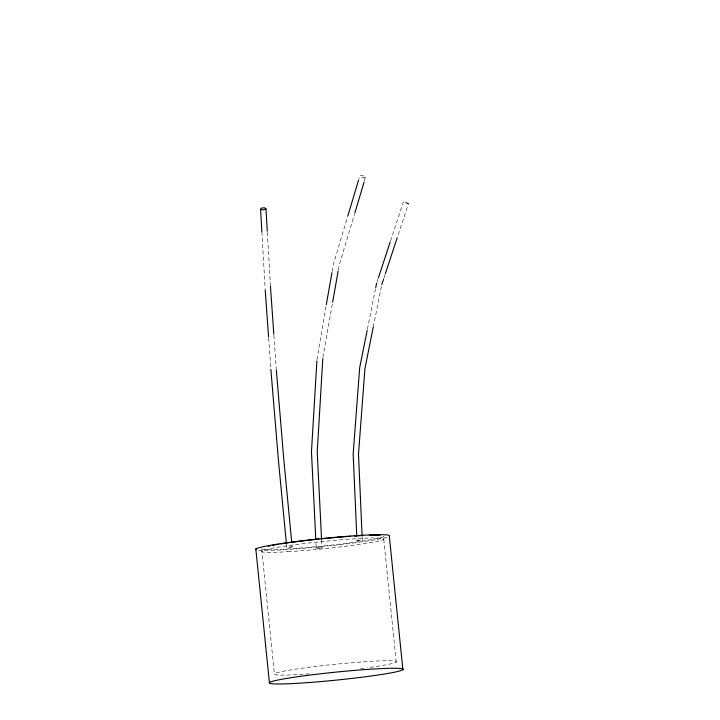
<?xml version="1.0" encoding="UTF-8"?>
<svg xmlns="http://www.w3.org/2000/svg" width="720" height="720" viewBox="0 0 720 720"><rect width="100%" height="100%" fill="white"/><g stroke="black" fill="none" stroke-linecap="round" stroke-linejoin="round"><path stroke-width="0.54" stroke-dasharray="3.6 2.7" d="M364.392 181.071L365.364 176.679L361.962 175.392L359.847 175.788L358.884 179.01M316.962 359.811L326.304 304.623M332.145 271.539L333.513 263.826L347.967 215.505M322.884 357.453L332.46 303.201M338.319 269.982L339.102 265.554L354.465 214.227M367.38 329.319L375.75 287.559M373.257 327.114L381.564 285.669M376.974 282.105L378.018 278.937M390.528 240.957L403.389 201.915L404.793 201.951L408.447 203.661L397.566 236.673M383.886 278.19L384.939 275.004M362.151 536.886L362.295 540.234L358.371 540.531L356.967 540.495L356.823 537.129M316.233 548.109L321.984 547.992L316.233 548.109L315.9 541.386M286.443 544.05L286.767 547.407L292.176 546.885L291.852 543.537M292.176 546.885L286.767 547.407M356.967 540.495L362.295 540.234M365.355 177.867L361.944 177.318L359.847 175.788M408.447 203.661L403.389 201.915M396.234 662.076L383.481 536.517A61.461 3.645 -5.8 0 1 323.379 545.958A61.461 3.645 -5.8 0 1 261.792 548.937M261.747 549.342L274.383 673.785M273.879 335.232L276.273 368.874M268.632 337.995L270.864 369.396M267.345 232.344L270.369 284.796M261.873 231.75L265.149 288.666M321.597 540.18L321.984 547.992M386.937 537.156A67.338 3.996 -5.8 0 1 323.478 546.48A67.338 3.996 -5.8 0 1 258.732 550.233M309.357 673.875A61.461 3.645 -5.8 0 1 286.02 670.752A61.461 3.645 -5.8 0 1 380.349 660.897A61.461 3.645 -5.8 0 1 367.155 667.836M363.807 668.286A61.461 3.645 -5.8 0 1 360.567 668.709M287.892 551.709A61.461 3.645 -5.8 0 0 383.769 539.307A61.461 3.645 -5.8 0 0 296.856 544.473A61.461 3.645 -5.8 0 0 287.892 551.709"/><path stroke-width="1.08" d="M316.89 360.936L311.463 451.818L315.783 539.145M322.812 358.56L317.223 452.07L321.543 539.064M326.304 304.623L331.956 272.646M332.658 302.094L338.13 271.089M367.155 330.426L359.667 367.794L353.169 454.113L356.769 536.004M375.75 287.559L376.632 283.158M373.257 327.114L364.95 368.55L358.497 454.194L362.097 535.77M347.967 215.505L358.569 180.081M354.789 213.156L364.068 182.142M378.369 277.884L390.186 242.01M381.78 284.58L383.535 279.261M385.29 273.933L397.215 237.735M261.873 231.75L260.595 209.43L261.234 208.107L264.582 207.783L265.995 208.908L267.282 231.228M265.995 208.908L263.529 209.925L260.595 209.43M402.894 669.708A67.338 3.996 -5.8 0 0 307.674 675.369A67.338 3.996 -5.8 0 0 297.855 683.289A67.338 3.996 -5.8 0 0 402.894 669.708L389.322 536.139A67.338 3.996 -5.8 0 0 321.669 538.632A67.338 3.996 -5.8 0 0 255.996 549.738M255.825 548.973L269.388 682.542M291.744 542.412L283.815 459.711L276.345 369.99M286.335 542.934L278.415 460.233L270.864 369.396M273.807 334.116L270.432 285.912M265.212 289.782L268.551 336.879M268.245 546.192A61.461 3.645 -5.8 0 1 270.198 545.787M272.385 545.364A61.461 3.645 -5.8 0 1 274.77 544.923M275.715 544.761A61.461 3.645 -5.8 0 1 278.739 544.257M280.89 543.915A61.461 3.645 -5.8 0 1 288.459 542.79M290.709 542.475A61.461 3.645 -5.8 0 1 318.996 539.082M321.183 538.848A61.461 3.645 -5.8 0 1 326.646 538.308M327.735 538.2A61.461 3.645 -5.8 0 1 350.649 536.274M354.141 536.04A61.461 3.645 -5.8 0 1 362.997 535.536M369.297 535.284A61.461 3.645 -5.8 0 1 380.052 535.311"/></g></svg>
